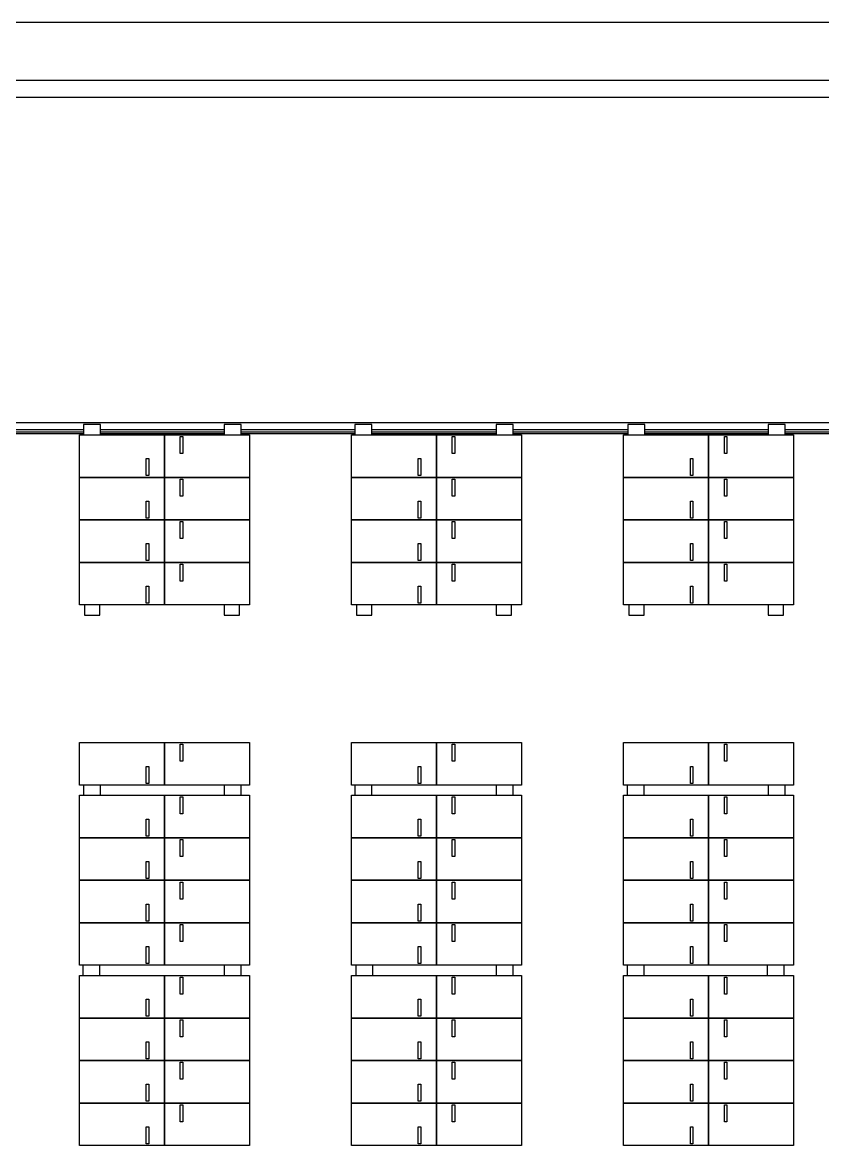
# Model space of a CAD drawing. Header units: millimetres. Extents: x -7575 to 416376, y 91125 to 341855.
# Drawn here: x 208004 to 255060, y 192325 to 258379 of the extents above; entities that cross this region are included whole.
import ezdxf

# ---------------------------------------------------------------- set-up
doc = ezdxf.new("R2010")
doc.units = ezdxf.units.MM
doc.header["$LTSCALE"] = 600
doc.header["$MEASUREMENT"] = 0
doc.layers.add('e-plan', color=9, linetype='CONTINUOUS')

msp = doc.modelspace()

# ---------------------------------------------------------------- linework, layer by layer
at = {"layer": 'e-plan'}
for p, q in [((319962.5, 258374.9), (205317.3, 258379.5)), ((316532.9, 234824.9), (200903.8, 234824.9)), ((211590, 234424.9), (204860, 234424.9)), ((211590, 234274.9), (204860, 234274.9)), ((211590, 234174.9), (204860, 234174.9)), ((211360.1, 231624.9), (211360.1, 234124.9)), ((211360.1, 234124.9), (216360.1, 234124.9)), ((219860, 234424.9), (212590, 234424.9)), ((219860, 234274.9), (212590, 234274.9)), ((219860, 234174.9), (212590, 234174.9)), ((216360.1, 234124.9), (216360.1, 231624.9)), ((216360.1, 231624.9), (216360.1, 234124.9)), ((216360.1, 234124.9), (221360.1, 234124.9)), ((217285.1, 234024.9), (217435.1, 234024.9)), ((217285.1, 233024.9), (217285.1, 234024.9)), ((217435.1, 234024.9), (217435.1, 233024.9)), ((227560, 234424.9), (220860, 234424.9)), ((227560, 234274.9), (220860, 234274.9)), ((227560, 234174.9), (220860, 234174.9)), ((221360.1, 234124.9), (221360.1, 231624.9)), ((227360.1, 231624.9), (227360.1, 234124.9)), ((227360.1, 234124.9), (232360.1, 234124.9)), ((235860, 234424.9), (228560, 234424.9)), ((235860, 234274.9), (228560, 234274.9)), ((235860, 234174.9), (228560, 234174.9)), ((232360.1, 234124.9), (232360.1, 231624.9)), ((232360.1, 231624.9), (232360.1, 234124.9)), ((232360.1, 234124.9), (237360.1, 234124.9)), ((233285.1, 234024.9), (233435.1, 234024.9)), ((233285.1, 233024.9), (233285.1, 234024.9)), ((233435.1, 234024.9), (233435.1, 233024.9)), ((243610, 234424.9), (236860, 234424.9)), ((243610, 234274.9), (236860, 234274.9)), ((243610, 234174.9), (236860, 234174.9)), ((237360.1, 234124.9), (237360.1, 231624.9)), ((243360.1, 231624.9), (243360.1, 234124.9)), ((243360.1, 234124.9), (248360.1, 234124.9)), ((251860, 234424.9), (244610, 234424.9)), ((251860, 234274.9), (244610, 234274.9)), ((251860, 234174.9), (244610, 234174.9)), ((248360.1, 234124.9), (248360.1, 231624.9)), ((248360.1, 231624.9), (248360.1, 234124.9)), ((248360.1, 234124.9), (253360.1, 234124.9)), ((249285.1, 234024.9), (249435.1, 234024.9)), ((249285.1, 233024.9), (249285.1, 234024.9)), ((249435.1, 234024.9), (249435.1, 233024.9)), ((259560, 234424.9), (252860, 234424.9)), ((259560, 234274.9), (252860, 234274.9)), ((259560, 234174.9), (252860, 234174.9)), ((253360.1, 234124.9), (253360.1, 231624.9)), ((215285.1, 231724.9), (215285.1, 232724.9)), ((215285.1, 232724.9), (215435.1, 232724.9)), ((215435.1, 232724.9), (215435.1, 231724.9)), ((217435.1, 233024.9), (217285.1, 233024.9)), ((231285.1, 231724.9), (231285.1, 232724.9)), ((231285.1, 232724.9), (231435.1, 232724.9)), ((231435.1, 232724.9), (231435.1, 231724.9)), ((233435.1, 233024.9), (233285.1, 233024.9)), ((247285.1, 231724.9), (247285.1, 232724.9)), ((247285.1, 232724.9), (247435.1, 232724.9)), ((247435.1, 232724.9), (247435.1, 231724.9)), ((249435.1, 233024.9), (249285.1, 233024.9)), ((211360.1, 229124.9), (211360.1, 231624.9)), ((211360.1, 231624.9), (216360.1, 231624.9)), ((216360.1, 231624.9), (211360.1, 231624.9)), ((215435.1, 231724.9), (215285.1, 231724.9)), ((216360.1, 231624.9), (216360.1, 229124.9)), ((221360.1, 231624.9), (216360.1, 231624.9)), ((216360.1, 229124.9), (216360.1, 231624.9)), ((216360.1, 231624.9), (221360.1, 231624.9)), ((217285.1, 231524.9), (217435.1, 231524.9)), ((217285.1, 230524.9), (217285.1, 231524.9)), ((217435.1, 231524.9), (217435.1, 230524.9)), ((221360.1, 231624.9), (221360.1, 229124.9)), ((227360.1, 229124.9), (227360.1, 231624.9)), ((227360.1, 231624.9), (232360.1, 231624.9)), ((232360.1, 231624.9), (227360.1, 231624.9)), ((231435.1, 231724.9), (231285.1, 231724.9)), ((232360.1, 231624.9), (232360.1, 229124.9)), ((237360.1, 231624.9), (232360.1, 231624.9)), ((232360.1, 229124.9), (232360.1, 231624.9)), ((232360.1, 231624.9), (237360.1, 231624.9)), ((233285.1, 231524.9), (233435.1, 231524.9)), ((233285.1, 230524.9), (233285.1, 231524.9)), ((233435.1, 231524.9), (233435.1, 230524.9)), ((237360.1, 231624.9), (237360.1, 229124.9)), ((243360.1, 229124.9), (243360.1, 231624.9)), ((243360.1, 231624.9), (248360.1, 231624.9)), ((248360.1, 231624.9), (243360.1, 231624.9)), ((247435.1, 231724.9), (247285.1, 231724.9)), ((248360.1, 231624.9), (248360.1, 229124.9)), ((253360.1, 231624.9), (248360.1, 231624.9)), ((248360.1, 229124.9), (248360.1, 231624.9)), ((248360.1, 231624.9), (253360.1, 231624.9)), ((249285.1, 231524.9), (249435.1, 231524.9)), ((249285.1, 230524.9), (249285.1, 231524.9)), ((249435.1, 231524.9), (249435.1, 230524.9)), ((253360.1, 231624.9), (253360.1, 229124.9)), ((215285.1, 229224.9), (215285.1, 230224.9)), ((215285.1, 230224.9), (215435.1, 230224.9)), ((215435.1, 230224.9), (215435.1, 229224.9)), ((217435.1, 230524.9), (217285.1, 230524.9)), ((231285.1, 229224.9), (231285.1, 230224.9)), ((231285.1, 230224.9), (231435.1, 230224.9)), ((231435.1, 230224.9), (231435.1, 229224.9)), ((233435.1, 230524.9), (233285.1, 230524.9)), ((247285.1, 229224.9), (247285.1, 230224.9)), ((247285.1, 230224.9), (247435.1, 230224.9)), ((247435.1, 230224.9), (247435.1, 229224.9)), ((249435.1, 230524.9), (249285.1, 230524.9)), ((215435.1, 229224.9), (215285.1, 229224.9)), ((231435.1, 229224.9), (231285.1, 229224.9)), ((247435.1, 229224.9), (247285.1, 229224.9)), ((211360.1, 226624.9), (211360.1, 229124.9)), ((211360.1, 229124.9), (216360.1, 229124.9)), ((216360.1, 229124.9), (211360.1, 229124.9)), ((216360.1, 229124.9), (216360.1, 226624.9)), ((221360.1, 229124.9), (216360.1, 229124.9)), ((216360.1, 226624.9), (216360.1, 229124.9)), ((216360.1, 229124.9), (221360.1, 229124.9)), ((217285.1, 229024.9), (217435.1, 229024.9)), ((217285.1, 228024.9), (217285.1, 229024.9)), ((217435.1, 229024.9), (217435.1, 228024.9)), ((221360.1, 229124.9), (221360.1, 226624.9)), ((227360.1, 226624.9), (227360.1, 229124.9)), ((227360.1, 229124.9), (232360.1, 229124.9)), ((232360.1, 229124.9), (227360.1, 229124.9)), ((232360.1, 229124.9), (232360.1, 226624.9)), ((237360.1, 229124.9), (232360.1, 229124.9)), ((232360.1, 226624.9), (232360.1, 229124.9)), ((232360.1, 229124.9), (237360.1, 229124.9)), ((233285.1, 229024.9), (233435.1, 229024.9)), ((233285.1, 228024.9), (233285.1, 229024.9)), ((233435.1, 229024.9), (233435.1, 228024.9)), ((237360.1, 229124.9), (237360.1, 226624.9)), ((243360.1, 226624.9), (243360.1, 229124.9)), ((243360.1, 229124.9), (248360.1, 229124.9)), ((248360.1, 229124.9), (243360.1, 229124.9)), ((248360.1, 229124.9), (248360.1, 226624.9)), ((253360.1, 229124.9), (248360.1, 229124.9)), ((248360.1, 226624.9), (248360.1, 229124.9)), ((248360.1, 229124.9), (253360.1, 229124.9)), ((249285.1, 229024.9), (249435.1, 229024.9)), ((249285.1, 228024.9), (249285.1, 229024.9)), ((249435.1, 229024.9), (249435.1, 228024.9)), ((253360.1, 229124.9), (253360.1, 226624.9)), ((217435.1, 228024.9), (217285.1, 228024.9)), ((233435.1, 228024.9), (233285.1, 228024.9)), ((249435.1, 228024.9), (249285.1, 228024.9)), ((215285.1, 226724.9), (215285.1, 227724.9)), ((215285.1, 227724.9), (215435.1, 227724.9)), ((215435.1, 227724.9), (215435.1, 226724.9)), ((231285.1, 226724.9), (231285.1, 227724.9)), ((231285.1, 227724.9), (231435.1, 227724.9)), ((231435.1, 227724.9), (231435.1, 226724.9)), ((247285.1, 226724.9), (247285.1, 227724.9)), ((247285.1, 227724.9), (247435.1, 227724.9)), ((247435.1, 227724.9), (247435.1, 226724.9)), ((216360.1, 226624.9), (211360.1, 226624.9)), ((211360.1, 224124.9), (211360.1, 226624.9)), ((211360.1, 226624.9), (216360.1, 226624.9)), ((215435.1, 226724.9), (215285.1, 226724.9)), ((216360.1, 226624.9), (216360.1, 224124.9)), ((221360.1, 226624.9), (216360.1, 226624.9)), ((216360.1, 224124.9), (216360.1, 226624.9)), ((216360.1, 226624.9), (221360.1, 226624.9)), ((221360.1, 226624.9), (221360.1, 224124.9)), ((232360.1, 226624.9), (227360.1, 226624.9)), ((227360.1, 224124.9), (227360.1, 226624.9)), ((227360.1, 226624.9), (232360.1, 226624.9)), ((231435.1, 226724.9), (231285.1, 226724.9)), ((232360.1, 226624.9), (232360.1, 224124.9)), ((237360.1, 226624.9), (232360.1, 226624.9)), ((232360.1, 224124.9), (232360.1, 226624.9)), ((232360.1, 226624.9), (237360.1, 226624.9)), ((237360.1, 226624.9), (237360.1, 224124.9)), ((248360.1, 226624.9), (243360.1, 226624.9)), ((243360.1, 224124.9), (243360.1, 226624.9)), ((243360.1, 226624.9), (248360.1, 226624.9)), ((247435.1, 226724.9), (247285.1, 226724.9)), ((248360.1, 226624.9), (248360.1, 224124.9)), ((253360.1, 226624.9), (248360.1, 226624.9)), ((248360.1, 224124.9), (248360.1, 226624.9)), ((248360.1, 226624.9), (253360.1, 226624.9)), ((253360.1, 226624.9), (253360.1, 224124.9)), ((217285.1, 226524.9), (217435.1, 226524.9)), ((217285.1, 225524.9), (217285.1, 226524.9)), ((217435.1, 226524.9), (217435.1, 225524.9)), ((233285.1, 226524.9), (233435.1, 226524.9)), ((233285.1, 225524.9), (233285.1, 226524.9)), ((233435.1, 226524.9), (233435.1, 225524.9)), ((249285.1, 226524.9), (249435.1, 226524.9)), ((249285.1, 225524.9), (249285.1, 226524.9)), ((249435.1, 226524.9), (249435.1, 225524.9)), ((217435.1, 225524.9), (217285.1, 225524.9)), ((233435.1, 225524.9), (233285.1, 225524.9)), ((249435.1, 225524.9), (249285.1, 225524.9)), ((215285.1, 224224.9), (215285.1, 225224.9)), ((215285.1, 225224.9), (215435.1, 225224.9)), ((215435.1, 225224.9), (215435.1, 224224.9)), ((231285.1, 224224.9), (231285.1, 225224.9)), ((231285.1, 225224.9), (231435.1, 225224.9)), ((231435.1, 225224.9), (231435.1, 224224.9)), ((247285.1, 224224.9), (247285.1, 225224.9)), ((247285.1, 225224.9), (247435.1, 225224.9)), ((247435.1, 225224.9), (247435.1, 224224.9)), ((216360.1, 224124.9), (211360.1, 224124.9)), ((215435.1, 224224.9), (215285.1, 224224.9)), ((221360.1, 224124.9), (216360.1, 224124.9)), ((232360.1, 224124.9), (227360.1, 224124.9)), ((231435.1, 224224.9), (231285.1, 224224.9)), ((237360.1, 224124.9), (232360.1, 224124.9)), ((248360.1, 224124.9), (243360.1, 224124.9)), ((247435.1, 224224.9), (247285.1, 224224.9)), ((253360.1, 224124.9), (248360.1, 224124.9)), ((211360.1, 213524.9), (211360.1, 216024.9)), ((211360.1, 216024.9), (216360.1, 216024.9)), ((216360.1, 216024.9), (216360.1, 213524.9)), ((216360.1, 213524.9), (216360.1, 216024.9)), ((216360.1, 216024.9), (221360.1, 216024.9)), ((221360.1, 216024.9), (221360.1, 213524.9)), ((227360.1, 213524.9), (227360.1, 216024.9)), ((227360.1, 216024.9), (232360.1, 216024.9)), ((232360.1, 216024.9), (232360.1, 213524.9)), ((232360.1, 213524.9), (232360.1, 216024.9)), ((232360.1, 216024.9), (237360.1, 216024.9)), ((237360.1, 216024.9), (237360.1, 213524.9)), ((243360.1, 213524.9), (243360.1, 216024.9)), ((243360.1, 216024.9), (248360.1, 216024.9)), ((248360.1, 216024.9), (248360.1, 213524.9)), ((248360.1, 213524.9), (248360.1, 216024.9)), ((248360.1, 216024.9), (253360.1, 216024.9)), ((253360.1, 216024.9), (253360.1, 213524.9)), ((217285.1, 215924.9), (217435.1, 215924.9)), ((217285.1, 214924.9), (217285.1, 215924.9)), ((217435.1, 215924.9), (217435.1, 214924.9)), ((233285.1, 215924.9), (233435.1, 215924.9)), ((233285.1, 214924.9), (233285.1, 215924.9)), ((233435.1, 215924.9), (233435.1, 214924.9)), ((249285.1, 215924.9), (249435.1, 215924.9)), ((249285.1, 214924.9), (249285.1, 215924.9)), ((249435.1, 215924.9), (249435.1, 214924.9)), ((217435.1, 214924.9), (217285.1, 214924.9)), ((233435.1, 214924.9), (233285.1, 214924.9)), ((249435.1, 214924.9), (249285.1, 214924.9)), ((215285.1, 213624.9), (215285.1, 214624.9)), ((215285.1, 214624.9), (215435.1, 214624.9)), ((215435.1, 214624.9), (215435.1, 213624.9)), ((231285.1, 213624.9), (231285.1, 214624.9)), ((231285.1, 214624.9), (231435.1, 214624.9)), ((231435.1, 214624.9), (231435.1, 213624.9)), ((247285.1, 213624.9), (247285.1, 214624.9)), ((247285.1, 214624.9), (247435.1, 214624.9)), ((247435.1, 214624.9), (247435.1, 213624.9)), ((216360.1, 213524.9), (211360.1, 213524.9)), ((215435.1, 213624.9), (215285.1, 213624.9)), ((221360.1, 213524.9), (216360.1, 213524.9)), ((232360.1, 213524.9), (227360.1, 213524.9)), ((231435.1, 213624.9), (231285.1, 213624.9)), ((237360.1, 213524.9), (232360.1, 213524.9)), ((248360.1, 213524.9), (243360.1, 213524.9)), ((247435.1, 213624.9), (247285.1, 213624.9)), ((253360.1, 213524.9), (248360.1, 213524.9)), ((211360.1, 210424.9), (211360.1, 212924.9)), ((211360.1, 212924.9), (216360.1, 212924.9)), ((216360.1, 212924.9), (216360.1, 210424.9)), ((216360.1, 210424.9), (216360.1, 212924.9)), ((216360.1, 212924.9), (221360.1, 212924.9)), ((217285.1, 212824.9), (217435.1, 212824.9)), ((217285.1, 211824.9), (217285.1, 212824.9)), ((217435.1, 212824.9), (217435.1, 211824.9)), ((221360.1, 212924.9), (221360.1, 210424.9)), ((227360.1, 210424.9), (227360.1, 212924.9)), ((227360.1, 212924.9), (232360.1, 212924.9)), ((232360.1, 212924.9), (232360.1, 210424.9)), ((232360.1, 210424.9), (232360.1, 212924.9)), ((232360.1, 212924.9), (237360.1, 212924.9)), ((233285.1, 212824.9), (233435.1, 212824.9)), ((233285.1, 211824.9), (233285.1, 212824.9)), ((233435.1, 212824.9), (233435.1, 211824.9)), ((237360.1, 212924.9), (237360.1, 210424.9)), ((243360.1, 210424.9), (243360.1, 212924.9)), ((243360.1, 212924.9), (248360.1, 212924.9)), ((248360.1, 212924.9), (248360.1, 210424.9)), ((248360.1, 210424.9), (248360.1, 212924.9)), ((248360.1, 212924.9), (253360.1, 212924.9)), ((249285.1, 212824.9), (249435.1, 212824.9)), ((249285.1, 211824.9), (249285.1, 212824.9)), ((249435.1, 212824.9), (249435.1, 211824.9)), ((253360.1, 212924.9), (253360.1, 210424.9)), ((215285.1, 210524.9), (215285.1, 211524.9)), ((215285.1, 211524.9), (215435.1, 211524.9)), ((215435.1, 211524.9), (215435.1, 210524.9)), ((217435.1, 211824.9), (217285.1, 211824.9)), ((231285.1, 210524.9), (231285.1, 211524.9)), ((231285.1, 211524.9), (231435.1, 211524.9)), ((231435.1, 211524.9), (231435.1, 210524.9)), ((233435.1, 211824.9), (233285.1, 211824.9)), ((247285.1, 210524.9), (247285.1, 211524.9)), ((247285.1, 211524.9), (247435.1, 211524.9)), ((247435.1, 211524.9), (247435.1, 210524.9)), ((249435.1, 211824.9), (249285.1, 211824.9)), ((211360.1, 207924.9), (211360.1, 210424.9)), ((211360.1, 210424.9), (216360.1, 210424.9)), ((216360.1, 210424.9), (211360.1, 210424.9)), ((215435.1, 210524.9), (215285.1, 210524.9)), ((216360.1, 210424.9), (216360.1, 207924.9)), ((221360.1, 210424.9), (216360.1, 210424.9)), ((216360.1, 207924.9), (216360.1, 210424.9)), ((216360.1, 210424.9), (221360.1, 210424.9)), ((217285.1, 210324.9), (217435.1, 210324.9)), ((217285.1, 209324.9), (217285.1, 210324.9)), ((217435.1, 210324.9), (217435.1, 209324.9)), ((221360.1, 210424.9), (221360.1, 207924.9)), ((227360.1, 207924.9), (227360.1, 210424.9)), ((227360.1, 210424.9), (232360.1, 210424.9)), ((232360.1, 210424.9), (227360.1, 210424.9)), ((231435.1, 210524.9), (231285.1, 210524.9)), ((232360.1, 210424.9), (232360.1, 207924.9)), ((237360.1, 210424.9), (232360.1, 210424.9)), ((232360.1, 207924.9), (232360.1, 210424.9)), ((232360.1, 210424.9), (237360.1, 210424.9)), ((233285.1, 210324.9), (233435.1, 210324.9)), ((233285.1, 209324.9), (233285.1, 210324.9)), ((233435.1, 210324.9), (233435.1, 209324.9)), ((237360.1, 210424.9), (237360.1, 207924.9)), ((243360.1, 207924.9), (243360.1, 210424.9)), ((243360.1, 210424.9), (248360.1, 210424.9)), ((248360.1, 210424.9), (243360.1, 210424.9)), ((247435.1, 210524.9), (247285.1, 210524.9)), ((248360.1, 210424.9), (248360.1, 207924.9)), ((253360.1, 210424.9), (248360.1, 210424.9)), ((248360.1, 207924.9), (248360.1, 210424.9)), ((248360.1, 210424.9), (253360.1, 210424.9)), ((249285.1, 210324.9), (249435.1, 210324.9)), ((249285.1, 209324.9), (249285.1, 210324.9)), ((249435.1, 210324.9), (249435.1, 209324.9)), ((253360.1, 210424.9), (253360.1, 207924.9)), ((215285.1, 208024.9), (215285.1, 209024.9)), ((215285.1, 209024.9), (215435.1, 209024.9)), ((215435.1, 209024.9), (215435.1, 208024.9)), ((217435.1, 209324.9), (217285.1, 209324.9)), ((231285.1, 208024.9), (231285.1, 209024.9)), ((231285.1, 209024.9), (231435.1, 209024.9)), ((231435.1, 209024.9), (231435.1, 208024.9)), ((233435.1, 209324.9), (233285.1, 209324.9)), ((247285.1, 208024.9), (247285.1, 209024.9)), ((247285.1, 209024.9), (247435.1, 209024.9)), ((247435.1, 209024.9), (247435.1, 208024.9)), ((249435.1, 209324.9), (249285.1, 209324.9)), ((211360.1, 205424.9), (211360.1, 207924.9)), ((211360.1, 207924.9), (216360.1, 207924.9)), ((216360.1, 207924.9), (211360.1, 207924.9)), ((215435.1, 208024.9), (215285.1, 208024.9)), ((216360.1, 207924.9), (216360.1, 205424.9)), ((221360.1, 207924.9), (216360.1, 207924.9)), ((216360.1, 205424.9), (216360.1, 207924.9)), ((216360.1, 207924.9), (221360.1, 207924.9)), ((217285.1, 207824.9), (217435.1, 207824.9)), ((217285.1, 206824.9), (217285.1, 207824.9)), ((217435.1, 207824.9), (217435.1, 206824.9)), ((221360.1, 207924.9), (221360.1, 205424.9)), ((227360.1, 205424.9), (227360.1, 207924.9)), ((227360.1, 207924.9), (232360.1, 207924.9)), ((232360.1, 207924.9), (227360.1, 207924.9)), ((231435.1, 208024.9), (231285.1, 208024.9)), ((232360.1, 207924.9), (232360.1, 205424.9)), ((237360.1, 207924.9), (232360.1, 207924.9)), ((232360.1, 205424.9), (232360.1, 207924.9)), ((232360.1, 207924.9), (237360.1, 207924.9)), ((233285.1, 207824.9), (233435.1, 207824.9)), ((233285.1, 206824.9), (233285.1, 207824.9)), ((233435.1, 207824.9), (233435.1, 206824.9)), ((237360.1, 207924.9), (237360.1, 205424.9)), ((243360.1, 205424.9), (243360.1, 207924.9)), ((243360.1, 207924.9), (248360.1, 207924.9)), ((248360.1, 207924.9), (243360.1, 207924.9)), ((247435.1, 208024.9), (247285.1, 208024.9)), ((248360.1, 207924.9), (248360.1, 205424.9)), ((253360.1, 207924.9), (248360.1, 207924.9)), ((248360.1, 205424.9), (248360.1, 207924.9)), ((248360.1, 207924.9), (253360.1, 207924.9)), ((249285.1, 207824.9), (249435.1, 207824.9)), ((249285.1, 206824.9), (249285.1, 207824.9)), ((249435.1, 207824.9), (249435.1, 206824.9)), ((253360.1, 207924.9), (253360.1, 205424.9)), ((217435.1, 206824.9), (217285.1, 206824.9)), ((233435.1, 206824.9), (233285.1, 206824.9)), ((249435.1, 206824.9), (249285.1, 206824.9)), ((215285.1, 205524.9), (215285.1, 206524.9)), ((215285.1, 206524.9), (215435.1, 206524.9)), ((215435.1, 206524.9), (215435.1, 205524.9)), ((231285.1, 205524.9), (231285.1, 206524.9)), ((231285.1, 206524.9), (231435.1, 206524.9)), ((231435.1, 206524.9), (231435.1, 205524.9)), ((247285.1, 205524.9), (247285.1, 206524.9)), ((247285.1, 206524.9), (247435.1, 206524.9)), ((247435.1, 206524.9), (247435.1, 205524.9)), ((215435.1, 205524.9), (215285.1, 205524.9)), ((231435.1, 205524.9), (231285.1, 205524.9)), ((247435.1, 205524.9), (247285.1, 205524.9)), ((211360.1, 202924.9), (211360.1, 205424.9)), ((211360.1, 205424.9), (216360.1, 205424.9)), ((216360.1, 205424.9), (211360.1, 205424.9)), ((216360.1, 205424.9), (216360.1, 202924.9)), ((221360.1, 205424.9), (216360.1, 205424.9)), ((216360.1, 202924.9), (216360.1, 205424.9)), ((216360.1, 205424.9), (221360.1, 205424.9)), ((217285.1, 205324.9), (217435.1, 205324.9)), ((217285.1, 204324.9), (217285.1, 205324.9)), ((217435.1, 205324.9), (217435.1, 204324.9)), ((221360.1, 205424.9), (221360.1, 202924.9)), ((227360.1, 202924.9), (227360.1, 205424.9)), ((227360.1, 205424.9), (232360.1, 205424.9)), ((232360.1, 205424.9), (227360.1, 205424.9)), ((232360.1, 205424.9), (232360.1, 202924.9)), ((237360.1, 205424.9), (232360.1, 205424.9)), ((232360.1, 202924.9), (232360.1, 205424.9)), ((232360.1, 205424.9), (237360.1, 205424.9)), ((233285.1, 205324.9), (233435.1, 205324.9)), ((233285.1, 204324.9), (233285.1, 205324.9)), ((233435.1, 205324.9), (233435.1, 204324.9)), ((237360.1, 205424.9), (237360.1, 202924.9)), ((243360.1, 202924.9), (243360.1, 205424.9)), ((243360.1, 205424.9), (248360.1, 205424.9)), ((248360.1, 205424.9), (243360.1, 205424.9)), ((248360.1, 205424.9), (248360.1, 202924.9)), ((253360.1, 205424.9), (248360.1, 205424.9)), ((248360.1, 202924.9), (248360.1, 205424.9)), ((248360.1, 205424.9), (253360.1, 205424.9)), ((249285.1, 205324.9), (249435.1, 205324.9)), ((249285.1, 204324.9), (249285.1, 205324.9)), ((249435.1, 205324.9), (249435.1, 204324.9)), ((253360.1, 205424.9), (253360.1, 202924.9)), ((217435.1, 204324.9), (217285.1, 204324.9)), ((233435.1, 204324.9), (233285.1, 204324.9)), ((249435.1, 204324.9), (249285.1, 204324.9)), ((215285.1, 203024.9), (215285.1, 204024.9)), ((215285.1, 204024.9), (215435.1, 204024.9)), ((215435.1, 204024.9), (215435.1, 203024.9)), ((231285.1, 203024.9), (231285.1, 204024.9)), ((231285.1, 204024.9), (231435.1, 204024.9)), ((231435.1, 204024.9), (231435.1, 203024.9)), ((247285.1, 203024.9), (247285.1, 204024.9)), ((247285.1, 204024.9), (247435.1, 204024.9)), ((247435.1, 204024.9), (247435.1, 203024.9)), ((216360.1, 202924.9), (211360.1, 202924.9)), ((215435.1, 203024.9), (215285.1, 203024.9)), ((221360.1, 202924.9), (216360.1, 202924.9)), ((232360.1, 202924.9), (227360.1, 202924.9)), ((231435.1, 203024.9), (231285.1, 203024.9)), ((237360.1, 202924.9), (232360.1, 202924.9)), ((248360.1, 202924.9), (243360.1, 202924.9)), ((247435.1, 203024.9), (247285.1, 203024.9)), ((253360.1, 202924.9), (248360.1, 202924.9)), ((211360.1, 199824.9), (211360.1, 202324.9)), ((211360.1, 202324.9), (216360.1, 202324.9)), ((216360.1, 202324.9), (216360.1, 199824.9)), ((216360.1, 199824.9), (216360.1, 202324.9)), ((216360.1, 202324.9), (221360.1, 202324.9)), ((217285.1, 202224.9), (217435.1, 202224.9)), ((217285.1, 201224.9), (217285.1, 202224.9)), ((217435.1, 202224.9), (217435.1, 201224.9)), ((221360.1, 202324.9), (221360.1, 199824.9)), ((227360.1, 199824.9), (227360.1, 202324.9)), ((227360.1, 202324.9), (232360.1, 202324.9)), ((232360.1, 202324.9), (232360.1, 199824.9)), ((232360.1, 199824.9), (232360.1, 202324.9)), ((232360.1, 202324.9), (237360.1, 202324.9)), ((233285.1, 202224.9), (233435.1, 202224.9)), ((233285.1, 201224.9), (233285.1, 202224.9)), ((233435.1, 202224.9), (233435.1, 201224.9)), ((237360.1, 202324.9), (237360.1, 199824.9)), ((243360.1, 199824.9), (243360.1, 202324.9)), ((243360.1, 202324.9), (248360.1, 202324.9)), ((248360.1, 202324.9), (248360.1, 199824.9)), ((248360.1, 199824.9), (248360.1, 202324.9)), ((248360.1, 202324.9), (253360.1, 202324.9)), ((249285.1, 202224.9), (249435.1, 202224.9)), ((249285.1, 201224.9), (249285.1, 202224.9)), ((249435.1, 202224.9), (249435.1, 201224.9)), ((253360.1, 202324.9), (253360.1, 199824.9)), ((215285.1, 199924.9), (215285.1, 200924.9)), ((215285.1, 200924.9), (215435.1, 200924.9)), ((215435.1, 200924.9), (215435.1, 199924.9)), ((217435.1, 201224.9), (217285.1, 201224.9)), ((231285.1, 199924.9), (231285.1, 200924.9)), ((231285.1, 200924.9), (231435.1, 200924.9)), ((231435.1, 200924.9), (231435.1, 199924.9)), ((233435.1, 201224.9), (233285.1, 201224.9)), ((247285.1, 199924.9), (247285.1, 200924.9)), ((247285.1, 200924.9), (247435.1, 200924.9)), ((247435.1, 200924.9), (247435.1, 199924.9)), ((249435.1, 201224.9), (249285.1, 201224.9)), ((211360.1, 197324.9), (211360.1, 199824.9)), ((211360.1, 199824.9), (216360.1, 199824.9)), ((216360.1, 199824.9), (211360.1, 199824.9)), ((215435.1, 199924.9), (215285.1, 199924.9)), ((216360.1, 199824.9), (216360.1, 197324.9)), ((221360.1, 199824.9), (216360.1, 199824.9)), ((216360.1, 197324.9), (216360.1, 199824.9)), ((216360.1, 199824.9), (221360.1, 199824.9)), ((217285.1, 199724.9), (217435.1, 199724.9)), ((217285.1, 198724.9), (217285.1, 199724.9)), ((217435.1, 199724.9), (217435.1, 198724.9)), ((221360.1, 199824.9), (221360.1, 197324.9)), ((227360.1, 197324.9), (227360.1, 199824.9)), ((227360.1, 199824.9), (232360.1, 199824.9)), ((232360.1, 199824.9), (227360.1, 199824.9)), ((231435.1, 199924.9), (231285.1, 199924.9)), ((232360.1, 199824.9), (232360.1, 197324.9)), ((237360.1, 199824.9), (232360.1, 199824.9)), ((232360.1, 197324.9), (232360.1, 199824.9)), ((232360.1, 199824.9), (237360.1, 199824.9)), ((233285.1, 199724.9), (233435.1, 199724.9)), ((233285.1, 198724.9), (233285.1, 199724.9)), ((233435.1, 199724.9), (233435.1, 198724.9)), ((237360.1, 199824.9), (237360.1, 197324.9)), ((243360.1, 197324.9), (243360.1, 199824.9)), ((243360.1, 199824.9), (248360.1, 199824.9)), ((248360.1, 199824.9), (243360.1, 199824.9)), ((247435.1, 199924.9), (247285.1, 199924.9)), ((248360.1, 199824.9), (248360.1, 197324.9)), ((253360.1, 199824.9), (248360.1, 199824.9)), ((248360.1, 197324.9), (248360.1, 199824.9)), ((248360.1, 199824.9), (253360.1, 199824.9)), ((249285.1, 199724.9), (249435.1, 199724.9)), ((249285.1, 198724.9), (249285.1, 199724.9)), ((249435.1, 199724.9), (249435.1, 198724.9)), ((253360.1, 199824.9), (253360.1, 197324.9)), ((215285.1, 197424.9), (215285.1, 198424.9)), ((215285.1, 198424.9), (215435.1, 198424.9)), ((215435.1, 198424.9), (215435.1, 197424.9)), ((217435.1, 198724.9), (217285.1, 198724.9)), ((231285.1, 197424.9), (231285.1, 198424.9)), ((231285.1, 198424.9), (231435.1, 198424.9)), ((231435.1, 198424.9), (231435.1, 197424.9)), ((233435.1, 198724.9), (233285.1, 198724.9)), ((247285.1, 197424.9), (247285.1, 198424.9)), ((247285.1, 198424.9), (247435.1, 198424.9)), ((247435.1, 198424.9), (247435.1, 197424.9)), ((249435.1, 198724.9), (249285.1, 198724.9)), ((211360.1, 194824.9), (211360.1, 197324.9)), ((211360.1, 197324.9), (216360.1, 197324.9)), ((216360.1, 197324.9), (211360.1, 197324.9)), ((215435.1, 197424.9), (215285.1, 197424.9)), ((216360.1, 197324.9), (216360.1, 194824.9)), ((221360.1, 197324.9), (216360.1, 197324.9)), ((216360.1, 194824.9), (216360.1, 197324.9)), ((216360.1, 197324.9), (221360.1, 197324.9)), ((217285.1, 197224.9), (217435.1, 197224.9)), ((217285.1, 196224.9), (217285.1, 197224.9)), ((217435.1, 197224.9), (217435.1, 196224.9)), ((221360.1, 197324.9), (221360.1, 194824.9)), ((227360.1, 194824.9), (227360.1, 197324.9)), ((227360.1, 197324.9), (232360.1, 197324.9)), ((232360.1, 197324.9), (227360.1, 197324.9)), ((231435.1, 197424.9), (231285.1, 197424.9)), ((232360.1, 197324.9), (232360.1, 194824.9)), ((237360.1, 197324.9), (232360.1, 197324.9)), ((232360.1, 194824.9), (232360.1, 197324.9)), ((232360.1, 197324.9), (237360.1, 197324.9)), ((233285.1, 197224.9), (233435.1, 197224.9)), ((233285.1, 196224.9), (233285.1, 197224.9)), ((233435.1, 197224.9), (233435.1, 196224.9)), ((237360.1, 197324.9), (237360.1, 194824.9)), ((243360.1, 194824.9), (243360.1, 197324.9)), ((243360.1, 197324.9), (248360.1, 197324.9)), ((248360.1, 197324.9), (243360.1, 197324.9)), ((247435.1, 197424.9), (247285.1, 197424.9)), ((248360.1, 197324.9), (248360.1, 194824.9)), ((253360.1, 197324.9), (248360.1, 197324.9)), ((248360.1, 194824.9), (248360.1, 197324.9)), ((248360.1, 197324.9), (253360.1, 197324.9)), ((249285.1, 197224.9), (249435.1, 197224.9)), ((249285.1, 196224.9), (249285.1, 197224.9)), ((249435.1, 197224.9), (249435.1, 196224.9)), ((253360.1, 197324.9), (253360.1, 194824.9)), ((217435.1, 196224.9), (217285.1, 196224.9)), ((233435.1, 196224.9), (233285.1, 196224.9)), ((249435.1, 196224.9), (249285.1, 196224.9)), ((215285.1, 194924.9), (215285.1, 195924.9)), ((215285.1, 195924.9), (215435.1, 195924.9)), ((215435.1, 195924.9), (215435.1, 194924.9)), ((231285.1, 194924.9), (231285.1, 195924.9)), ((231285.1, 195924.9), (231435.1, 195924.9)), ((231435.1, 195924.9), (231435.1, 194924.9)), ((247285.1, 194924.9), (247285.1, 195924.9)), ((247285.1, 195924.9), (247435.1, 195924.9)), ((247435.1, 195924.9), (247435.1, 194924.9)), ((215435.1, 194924.9), (215285.1, 194924.9)), ((231435.1, 194924.9), (231285.1, 194924.9)), ((247435.1, 194924.9), (247285.1, 194924.9)), ((211360.1, 192324.9), (211360.1, 194824.9)), ((211360.1, 194824.9), (216360.1, 194824.9)), ((216360.1, 194824.9), (211360.1, 194824.9)), ((216360.1, 194824.9), (216360.1, 192324.9)), ((221360.1, 194824.9), (216360.1, 194824.9)), ((216360.1, 192324.9), (216360.1, 194824.9)), ((216360.1, 194824.9), (221360.1, 194824.9)), ((217285.1, 194724.9), (217435.1, 194724.9)), ((217285.1, 193724.9), (217285.1, 194724.9)), ((217435.1, 194724.9), (217435.1, 193724.9)), ((221360.1, 194824.9), (221360.1, 192324.9)), ((227360.1, 192324.9), (227360.1, 194824.9)), ((227360.1, 194824.9), (232360.1, 194824.9)), ((232360.1, 194824.9), (227360.1, 194824.9)), ((232360.1, 194824.9), (232360.1, 192324.9)), ((237360.1, 194824.9), (232360.1, 194824.9)), ((232360.1, 192324.9), (232360.1, 194824.9)), ((232360.1, 194824.9), (237360.1, 194824.9)), ((233285.1, 194724.9), (233435.1, 194724.9)), ((233285.1, 193724.9), (233285.1, 194724.9)), ((233435.1, 194724.9), (233435.1, 193724.9)), ((237360.1, 194824.9), (237360.1, 192324.9)), ((243360.1, 192324.9), (243360.1, 194824.9)), ((243360.1, 194824.9), (248360.1, 194824.9)), ((248360.1, 194824.9), (243360.1, 194824.9)), ((248360.1, 194824.9), (248360.1, 192324.9)), ((253360.1, 194824.9), (248360.1, 194824.9)), ((248360.1, 192324.9), (248360.1, 194824.9)), ((248360.1, 194824.9), (253360.1, 194824.9)), ((249285.1, 194724.9), (249435.1, 194724.9)), ((249285.1, 193724.9), (249285.1, 194724.9)), ((249435.1, 194724.9), (249435.1, 193724.9)), ((253360.1, 194824.9), (253360.1, 192324.9)), ((217435.1, 193724.9), (217285.1, 193724.9)), ((233435.1, 193724.9), (233285.1, 193724.9)), ((249435.1, 193724.9), (249285.1, 193724.9)), ((215285.1, 192424.9), (215285.1, 193424.9)), ((215285.1, 193424.9), (215435.1, 193424.9)), ((215435.1, 193424.9), (215435.1, 192424.9)), ((231285.1, 192424.9), (231285.1, 193424.9)), ((231285.1, 193424.9), (231435.1, 193424.9)), ((231435.1, 193424.9), (231435.1, 192424.9)), ((247285.1, 192424.9), (247285.1, 193424.9)), ((247285.1, 193424.9), (247435.1, 193424.9)), ((247435.1, 193424.9), (247435.1, 192424.9)), ((216360.1, 192324.9), (211360.1, 192324.9)), ((215435.1, 192424.9), (215285.1, 192424.9)), ((221360.1, 192324.9), (216360.1, 192324.9)), ((232360.1, 192324.9), (227360.1, 192324.9)), ((231435.1, 192424.9), (231285.1, 192424.9)), ((237360.1, 192324.9), (232360.1, 192324.9)), ((248360.1, 192324.9), (243360.1, 192324.9)), ((247435.1, 192424.9), (247285.1, 192424.9)), ((253360.1, 192324.9), (248360.1, 192324.9))]:
    msp.add_line(p, q, dxfattribs=at)
at = {"layer": 'e-plan', "ltscale": 0.5}
for p, q in [((328960.1, 254974.9), (180710.1, 254974.9)), ((329960.1, 253974.9), (179710.1, 253974.9)), ((212590, 234724.9), (211590, 234724.9)), ((211590, 234724.9), (211590, 234124.9)), ((212590, 234124.9), (212590, 234724.9)), ((220860, 234724.9), (219860, 234724.9)), ((219860, 234724.9), (219860, 234124.9)), ((220860, 234124.9), (220860, 234724.9)), ((228560, 234724.9), (227560, 234724.9)), ((227560, 234724.9), (227560, 234124.9)), ((228560, 234124.9), (228560, 234724.9)), ((236860, 234724.9), (235860, 234724.9)), ((235860, 234724.9), (235860, 234124.9)), ((236860, 234124.9), (236860, 234724.9)), ((244610, 234724.9), (243610, 234724.9)), ((243610, 234724.9), (243610, 234124.9)), ((244610, 234124.9), (244610, 234724.9)), ((252860, 234724.9), (251860, 234724.9)), ((251860, 234724.9), (251860, 234124.9)), ((252860, 234124.9), (252860, 234724.9)), ((211590, 234124.9), (212590, 234124.9)), ((219860, 234124.9), (220860, 234124.9)), ((227560, 234124.9), (228560, 234124.9)), ((235860, 234124.9), (236860, 234124.9)), ((243610, 234124.9), (244610, 234124.9)), ((251860, 234124.9), (252860, 234124.9)), ((212560, 224124.9), (211660, 224124.9)), ((211660, 224124.9), (211660, 223524.9)), ((212560, 223524.9), (212560, 224124.9)), ((220760, 224124.9), (219860, 224124.9)), ((219860, 224124.9), (219860, 223524.9)), ((220760, 223524.9), (220760, 224124.9)), ((228560, 224124.9), (227660, 224124.9)), ((227660, 224124.9), (227660, 223524.9)), ((228560, 223524.9), (228560, 224124.9)), ((236760, 224124.9), (235860, 224124.9)), ((235860, 224124.9), (235860, 223524.9)), ((236760, 223524.9), (236760, 224124.9)), ((244560, 224124.9), (243660, 224124.9)), ((243660, 224124.9), (243660, 223524.9)), ((244560, 223524.9), (244560, 224124.9)), ((252760, 224124.9), (251860, 224124.9)), ((251860, 224124.9), (251860, 223524.9)), ((252760, 223524.9), (252760, 224124.9)), ((211660, 223524.9), (212560, 223524.9)), ((219860, 223524.9), (220760, 223524.9)), ((227660, 223524.9), (228560, 223524.9)), ((235860, 223524.9), (236760, 223524.9)), ((243660, 223524.9), (244560, 223524.9)), ((251860, 223524.9), (252760, 223524.9)), ((212590, 213524.9), (211590, 213524.9)), ((211590, 213524.9), (211590, 212924.9)), ((212590, 212924.9), (212590, 213524.9)), ((220860, 213524.9), (219860, 213524.9)), ((219860, 213524.9), (219860, 212924.9)), ((220860, 212924.9), (220860, 213524.9)), ((228560, 213524.9), (227560, 213524.9)), ((227560, 213524.9), (227560, 212924.9)), ((228560, 212924.9), (228560, 213524.9)), ((236860, 213524.9), (235860, 213524.9)), ((235860, 213524.9), (235860, 212924.9)), ((236860, 212924.9), (236860, 213524.9)), ((244560, 213524.9), (243560, 213524.9)), ((243560, 213524.9), (243560, 212924.9)), ((244560, 212924.9), (244560, 213524.9)), ((252860, 213524.9), (251860, 213524.9)), ((251860, 213524.9), (251860, 212924.9)), ((252860, 212924.9), (252860, 213524.9)), ((211590, 212924.9), (212590, 212924.9)), ((219860, 212924.9), (220860, 212924.9)), ((227560, 212924.9), (228560, 212924.9)), ((235860, 212924.9), (236860, 212924.9)), ((243560, 212924.9), (244560, 212924.9)), ((251860, 212924.9), (252860, 212924.9)), ((212560, 202924.9), (211560, 202924.9)), ((211560, 202924.9), (211560, 202324.9)), ((212560, 202324.9), (212560, 202924.9)), ((220860, 202924.9), (219860, 202924.9)), ((219860, 202924.9), (219860, 202324.9)), ((220860, 202324.9), (220860, 202924.9)), ((228610, 202924.9), (227610, 202924.9)), ((227610, 202924.9), (227610, 202324.9)), ((228610, 202324.9), (228610, 202924.9)), ((236860, 202924.9), (235860, 202924.9)), ((235860, 202924.9), (235860, 202324.9)), ((236860, 202324.9), (236860, 202924.9)), ((244560, 202924.9), (243560, 202924.9)), ((243560, 202924.9), (243560, 202324.9)), ((244560, 202324.9), (244560, 202924.9)), ((252810, 202924.9), (251810, 202924.9)), ((251810, 202924.9), (251810, 202324.9)), ((252810, 202324.9), (252810, 202924.9)), ((211560, 202324.9), (212560, 202324.9)), ((219860, 202324.9), (220860, 202324.9)), ((227610, 202324.9), (228610, 202324.9)), ((235860, 202324.9), (236860, 202324.9)), ((243560, 202324.9), (244560, 202324.9)), ((251810, 202324.9), (252810, 202324.9))]:
    msp.add_line(p, q, dxfattribs=at)

doc.saveas('drawing.dxf')
